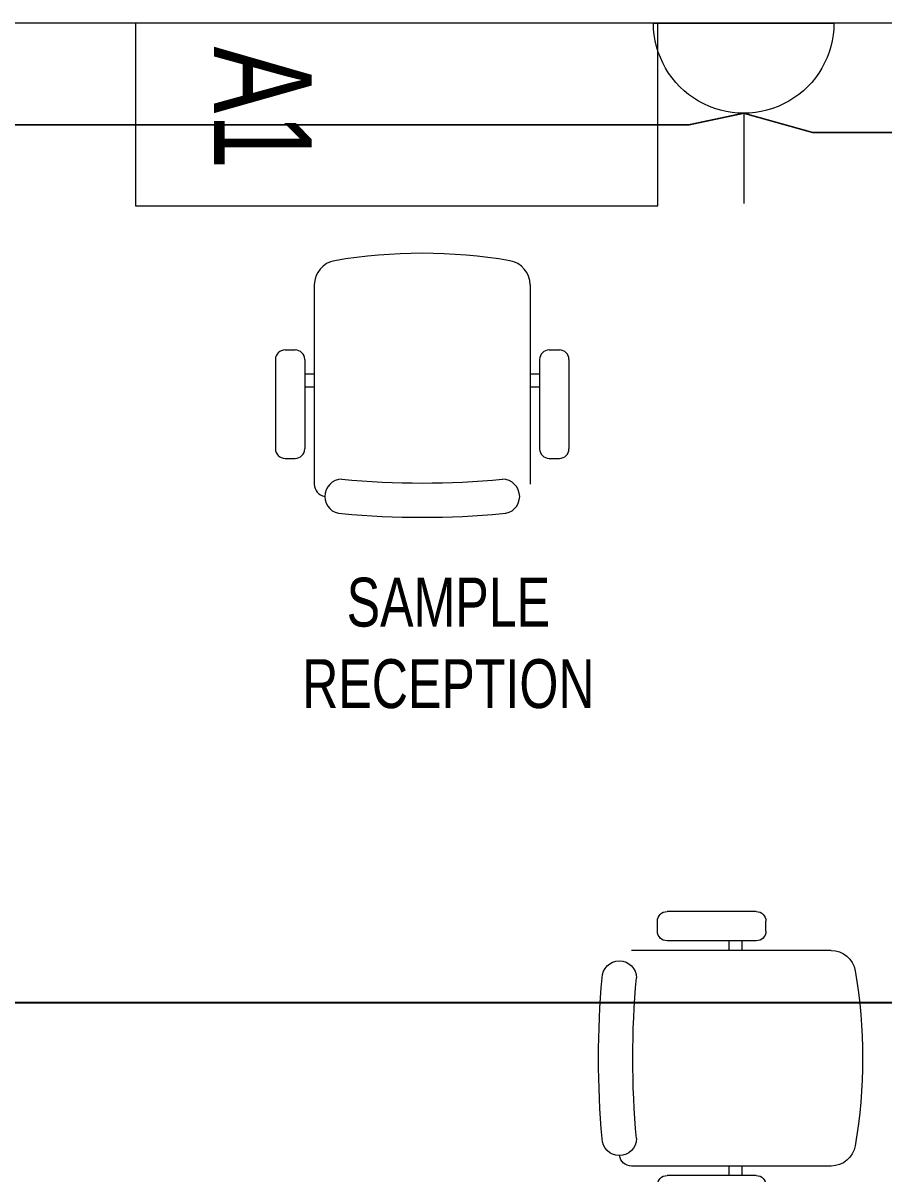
# Model space of a CAD drawing. Header units: metres. Extents: x 75097 to 220762, y -1557923 to -1361206.
# Drawn here: x 203580 to 205341, y -1462786 to -1460433 of the extents above; entities that cross this region are included whole.
import ezdxf

# ---------------------------------------------------------------- set-up
doc = ezdxf.new("R2010")
doc.units = ezdxf.units.M
doc.layers.get('0').update_dxf_attribs({"lineweight": 0})
for name, color, linetype, lineweight in [('A-100 - Copy$0$72_EGR_BASE_TEXT', 8, 'Continuous', 0), ('A-100 - Copy$0$Medical Equipment and Furniture', 8, 'Continuous', 0), ('A-100 - Copy$0$NEW', 8, 'Continuous', 5), ('A-100 - Copy$0$Walls', 8, 'Continuous', 0)]:
    doc.layers.add(name, color=color, linetype=linetype, lineweight=lineweight)
doc.layers.add('A-100 - Copy$0$axes', color=8, linetype='Continuous')
doc.layers.add('E-POWR', color=7, linetype='Continuous', lineweight=9, true_color=0x4e7e3e)
doc.styles.add('A-100 - Copy$0$X3G_ENTITY_2587EA', font='swisscl.ttf', dxfattribs={"height": 200})

# ---------------------------------------------------------------- blocks, each defined once
blk = doc.blocks.new('*X81')
for p, q in [((5, 3), (5, 3)), ((5, 3), (5, 3)), ((5, 3), (5, 3)), ((5, 3), (5, 3)), ((5, 3), (5, 3)), ((5, 3), (5, 3)), ((5, 3), (5, 3)), ((5, 3), (5, 3)), ((5, 3), (5, 3)), ((5, 3), (5, 3)), ((5, 3), (5, 3)), ((5, 3), (5, 3)), ((5, 3), (5, 3)), ((5, 3), (5, 3)), ((5, 3), (5, 3)), ((5, 3), (5, 3)), ((5, 3), (5, 3)), ((5, 3), (5, 3)), ((5, 3), (5, 3)), ((5, 3), (5, 3)), ((5, 3), (5, 3)), ((5, 3), (5, 3)), ((5, 3), (5, 3)), ((5, 3), (5, 3)), ((5, 3), (5, 3)), ((5, 3), (5, 3)), ((5, 3), (5, 3)), ((5, 3), (5, 3)), ((5, 3), (5, 3)), ((5, 3), (5, 3)), ((5, 3), (5, 3)), ((5, 3), (5, 3)), ((5, 3), (5, 3)), ((5, 3), (5, 3)), ((5, 3), (5, 3)), ((5, 3), (5, 3)), ((5, 3), (5, 3)), ((5, 3), (5, 3)), ((5, 3), (5, 3)), ((5, 3), (5, 3)), ((5, 3), (5, 3)), ((5, 3), (5, 3)), ((5, 3), (5, 3)), ((5, 3), (5, 3)), ((5, 3), (5, 3)), ((5, 3), (5, 3)), ((5, 3), (5, 3)), ((5, 3), (5, 3)), ((5, 3), (5, 3)), ((5, 3), (5, 3)), ((5, 3), (5, 3)), ((5, 3), (5, 3)), ((5, 3), (5, 3)), ((5, 3), (5, 3)), ((5, 3), (5, 3)), ((5, 3), (5, 3)), ((5, 3), (5, 3)), ((5, 3), (5, 3)), ((5, 3), (5, 3)), ((5, 3), (5, 3)), ((5, 3), (5, 3)), ((5, 3), (5, 3)), ((5, 3), (5, 3)), ((5, 3), (5, 3)), ((5, 3), (5, 3)), ((5, 3), (5, 3)), ((6, 3), (5, 3)), ((5, 3), (5, 3)), ((6, 3), (5, 3)), ((5, 3), (5, 3)), ((6, 3), (5, 3)), ((5, 3), (5, 3)), ((6, 3), (5, 3)), ((5, 3), (5, 3)), ((5, 3), (5, 3)), ((5, 3), (5, 3)), ((5, 3), (5, 3)), ((5, 3), (5, 3)), ((5, 3), (5, 3)), ((5, 3), (5, 3)), ((5, 3), (5, 3)), ((5, 3), (5, 3)), ((5, 3), (5, 3)), ((5, 3), (5, 3)), ((5, 3), (5, 3)), ((5, 3), (5, 3)), ((5, 3), (5, 3)), ((5, 3), (5, 3)), ((5, 3), (5, 3)), ((5, 3), (5, 3)), ((5, 3), (5, 3)), ((5, 3), (5, 3)), ((5, 3), (5, 3)), ((5, 3), (5, 3)), ((5, 3), (5, 3)), ((5, 3), (5, 3)), ((6, 3), (6, 3)), ((6, 3), (6, 3)), ((6, 3), (6, 3)), ((6, 3), (6, 3)), ((6, 3), (6, 3)), ((6, 3), (6, 3)), ((6, 3), (6, 3)), ((6, 3), (6, 3)), ((6, 3), (6, 3)), ((6, 3), (6, 3)), ((6, 3), (6, 3)), ((6, 3), (6, 3)), ((6, 3), (6, 3)), ((6, 3), (6, 3)), ((6, 3), (6, 3)), ((6, 3), (6, 3)), ((6, 3), (6, 3)), ((6, 3), (6, 3)), ((6, 3), (6, 3)), ((6, 3), (6, 3)), ((6, 3), (6, 3)), ((6, 3), (6, 3)), ((6, 3), (6, 3)), ((6, 3), (6, 3)), ((6, 3), (6, 3)), ((6, 3), (6, 3)), ((6, 3), (6, 3)), ((6, 3), (6, 3)), ((6, 3), (6, 3)), ((6, 3), (6, 3)), ((6, 3), (6, 3)), ((6, 3), (6, 3)), ((6, 3), (6, 3)), ((6, 3), (6, 3)), ((6, 3), (6, 3)), ((6, 3), (6, 3)), ((6, 3), (6, 3)), ((6, 3), (6, 3)), ((6, 3), (6, 3)), ((6, 3), (6, 3)), ((6, 3), (6, 3)), ((6, 3), (6, 3)), ((6, 3), (6, 3)), ((6, 3), (6, 3)), ((6, 3), (6, 3)), ((6, 3), (6, 3)), ((6, 3), (6, 3)), ((6, 3), (6, 3)), ((6, 3), (6, 3)), ((6, 3), (6, 3)), ((6, 3), (6, 3)), ((6, 3), (6, 3)), ((6, 3), (6, 3)), ((6, 3), (6, 3)), ((6, 3), (6, 3)), ((6, 3), (6, 3)), ((6, 3), (6, 3)), ((6, 3), (6, 3)), ((6, 3), (6, 3)), ((6, 3), (6, 3)), ((6, 3), (6, 3)), ((6, 3), (6, 3)), ((6, 3), (6, 3)), ((6, 3), (6, 3)), ((6, 3), (6, 3)), ((6, 3), (6, 3)), ((6, 3), (6, 3)), ((6, 3), (6, 3)), ((6, 3), (6, 3)), ((6, 3), (6, 3)), ((6, 3), (6, 3)), ((6, 3), (6, 3)), ((6, 3), (6, 3)), ((6, 3), (6, 3)), ((6, 3), (6, 3)), ((6, 3), (6, 3)), ((6, 3), (6, 3)), ((6, 3), (6, 3)), ((6, 3), (6, 3)), ((6, 3), (6, 3)), ((6, 3), (6, 3)), ((6, 3), (6, 3)), ((6, 3), (6, 3)), ((6, 3), (6, 3)), ((6, 3), (6, 3)), ((6, 3), (6, 3)), ((6, 3), (6, 3)), ((6, 3), (6, 3)), ((6, 3), (6, 3)), ((6, 3), (6, 3)), ((6, 3), (6, 3)), ((6, 3), (6, 3)), ((6, 3), (6, 3)), ((6, 3), (6, 3)), ((6, 3), (6, 3)), ((6, 3), (6, 3)), ((6, 3), (6, 3)), ((6, 3), (6, 3)), ((6, 3), (6, 3)), ((6, 3), (6, 3)), ((6, 3), (6, 3)), ((6, 3), (6, 3)), ((6, 3), (6, 3)), ((6, 3), (6, 3)), ((6, 3), (6, 3)), ((6, 3), (6, 3)), ((6, 3), (6, 3)), ((6, 3), (6, 3)), ((6, 3), (6, 3)), ((6, 3), (6, 3)), ((6, 3), (6, 3)), ((6, 3), (6, 3)), ((6, 3), (6, 3)), ((6, 3), (6, 3)), ((6, 3), (6, 3)), ((6, 3), (6, 3)), ((6, 3), (6, 3)), ((6, 3), (6, 3)), ((6, 3), (6, 3)), ((6, 3), (6, 3)), ((6, 3), (6, 3)), ((6, 3), (6, 3)), ((6, 3), (6, 3)), ((6, 3), (6, 3)), ((6, 3), (6, 3)), ((6, 3), (6, 3)), ((6, 3), (6, 3)), ((6, 3), (6, 3)), ((6, 3), (6, 3)), ((6, 3), (6, 3)), ((6, 3), (6, 3)), ((6, 3), (6, 3)), ((6, 3), (6, 3)), ((6, 3), (6, 3)), ((6, 3), (6, 3)), ((6, 3), (6, 3)), ((6, 3), (6, 3)), ((6, 3), (6, 3)), ((6, 3), (6, 3)), ((6, 3), (6, 3)), ((6, 3), (6, 3)), ((6, 3), (6, 3)), ((6, 3), (6, 3)), ((6, 3), (6, 3)), ((6, 3), (6, 3)), ((6, 3), (6, 3)), ((6, 3), (6, 3)), ((6, 3), (6, 3)), ((6, 3), (6, 3)), ((6, 3), (6, 3)), ((6, 3), (6, 3)), ((6, 3), (6, 3)), ((6, 3), (6, 3)), ((6, 3), (6, 3)), ((6, 3), (6, 3)), ((6, 3), (6, 3)), ((6, 3), (6, 3)), ((6, 3), (6, 3)), ((6, 3), (6, 3)), ((6, 3), (6, 3)), ((6, 3), (6, 3)), ((6, 3), (6, 3)), ((6, 3), (6, 3)), ((6, 3), (6, 3)), ((6, 3), (6, 3)), ((6, 3), (6, 3)), ((6, 3), (6, 3)), ((6, 3), (6, 3)), ((6, 3), (6, 3)), ((6, 3), (6, 3)), ((6, 3), (6, 3)), ((6, 3), (6, 3)), ((6, 3), (6, 3)), ((6, 3), (6, 3)), ((6, 3), (6, 3)), ((6, 3), (6, 3)), ((6, 3), (6, 3)), ((6, 3), (6, 3)), ((6, 3), (6, 3)), ((6, 3), (6, 3)), ((6, 3), (6, 3)), ((6, 3), (6, 3)), ((6, 3), (6, 3)), ((6, 3), (6, 3)), ((6, 3), (6, 3)), ((6, 3), (6, 3)), ((6, 3), (6, 3)), ((6, 3), (6, 3)), ((6, 3), (6, 3)), ((6, 3), (6, 3)), ((6, 3), (6, 3)), ((6, 3), (6, 3)), ((6, 3), (6, 3)), ((6, 3), (6, 3)), ((6, 3), (6, 3)), ((6, 3), (6, 3)), ((6, 3), (6, 3)), ((6, 3), (6, 3)), ((6, 3), (6, 3)), ((6, 3), (6, 3)), ((6, 3), (6, 3)), ((6, 3), (6, 3)), ((6, 3), (6, 3)), ((6, 3), (6, 3)), ((6, 3), (5, 3)), ((6, 3), (5, 3)), ((6, 3), (5, 3)), ((6, 3), (5, 3)), ((6, 3), (5, 3)), ((6, 3), (6, 3)), ((6, 3), (6, 3)), ((6, 3), (6, 3)), ((6, 3), (6, 3)), ((6, 3), (6, 3)), ((6, 3), (6, 3)), ((6, 3), (6, 3)), ((6, 3), (6, 3)), ((6, 3), (6, 3)), ((6, 3), (6, 3)), ((6, 3), (6, 3)), ((6, 3), (6, 3)), ((6, 3), (6, 3)), ((6, 3), (6, 3)), ((6, 3), (6, 3)), ((6, 3), (6, 3)), ((6, 3), (6, 3)), ((6, 3), (6, 3)), ((6, 3), (6, 3)), ((6, 3), (6, 3)), ((6, 3), (6, 3)), ((6, 3), (6, 3)), ((6, 3), (6, 3)), ((6, 3), (6, 3)), ((6, 3), (6, 3)), ((6, 3), (6, 3)), ((6, 3), (6, 3)), ((6, 3), (6, 3)), ((6, 3), (6, 3)), ((6, 3), (6, 3)), ((6, 3), (6, 3)), ((6, 3), (6, 3)), ((6, 3), (6, 3)), ((6, 3), (6, 3)), ((6, 3), (6, 3)), ((6, 3), (6, 3)), ((6, 3), (6, 3)), ((6, 3), (6, 3)), ((6, 3), (6, 3)), ((6, 3), (6, 3)), ((6, 3), (6, 3)), ((6, 3), (6, 3)), ((6, 3), (6, 3)), ((6, 3), (6, 3)), ((6, 3), (6, 3)), ((6, 3), (6, 3)), ((6, 3), (6, 3)), ((6, 3), (6, 3)), ((6, 3), (6, 3)), ((6, 3), (6, 3)), ((6, 3), (6, 3)), ((6, 3), (6, 3)), ((6, 3), (6, 3)), ((6, 3), (6, 3)), ((6, 3), (6, 3)), ((6, 3), (6, 3)), ((6, 3), (6, 3)), ((6, 3), (6, 3)), ((6, 3), (6, 3)), ((6, 3), (6, 3)), ((6, 3), (6, 3)), ((6, 3), (6, 3)), ((6, 3), (6, 3)), ((6, 3), (6, 3)), ((6, 3), (6, 3)), ((6, 3), (6, 3)), ((6, 3), (6, 3)), ((6, 3), (6, 3)), ((6, 3), (6, 3)), ((6, 3), (6, 3)), ((6, 3), (6, 3)), ((6, 3), (6, 3)), ((6, 3), (6, 3)), ((6, 3), (6, 3)), ((6, 3), (6, 3)), ((6, 3), (6, 3)), ((6, 3), (6, 3)), ((6, 3), (6, 3)), ((6, 3), (6, 3)), ((6, 3), (6, 3)), ((6, 3), (6, 3)), ((6, 3), (6, 3)), ((6, 3), (6, 3)), ((6, 3), (6, 3)), ((6, 3), (6, 3)), ((6, 3), (6, 3)), ((6, 3), (6, 3)), ((6, 3), (6, 3)), ((6, 3), (6, 3)), ((6, 3), (6, 3)), ((6, 3), (6, 3)), ((6, 3), (6, 3)), ((6, 3), (6, 3)), ((6, 3), (6, 3)), ((6, 3), (6, 3)), ((6, 3), (6, 3)), ((6, 3), (6, 3)), ((6, 3), (6, 3)), ((6, 3), (6, 3)), ((6, 3), (6, 3)), ((6, 3), (6, 3)), ((6, 3), (6, 3)), ((6, 3), (6, 3)), ((6, 3), (6, 3)), ((6, 3), (6, 3)), ((6, 3), (6, 3)), ((6, 3), (6, 3)), ((6, 3), (6, 3)), ((6, 3), (6, 3)), ((6, 3), (6, 3)), ((6, 3), (6, 3)), ((6, 3), (6, 3)), ((6, 3), (6, 3)), ((6, 3), (6, 3)), ((6, 3), (6, 3)), ((6, 3), (6, 3)), ((6, 3), (6, 3)), ((6, 3), (6, 3)), ((6, 3), (6, 3)), ((6, 3), (6, 3)), ((6, 3), (6, 3)), ((6, 3), (6, 3)), ((6, 3), (6, 3)), ((6, 3), (6, 3)), ((6, 3), (6, 3)), ((6, 3), (6, 3)), ((6, 3), (6, 3)), ((6, 3), (6, 3)), ((6, 3), (6, 3)), ((6, 3), (6, 3)), ((6, 3), (6, 3)), ((6, 3), (6, 3)), ((6, 3), (6, 3)), ((6, 3), (6, 3)), ((6, 3), (6, 3)), ((6, 3), (6, 3)), ((6, 3), (6, 3)), ((6, 3), (6, 3)), ((6, 3), (6, 3)), ((6, 3), (6, 3)), ((6, 3), (6, 3)), ((6, 3), (6, 3)), ((6, 3), (6, 3)), ((6, 3), (6, 3)), ((6, 3), (6, 3)), ((6, 3), (6, 3)), ((6, 3), (6, 3)), ((6, 3), (6, 3)), ((6, 3), (6, 3)), ((6, 3), (6, 3)), ((6, 3), (6, 3)), ((6, 3), (6, 3)), ((6, 3), (6, 3)), ((6, 3), (6, 3)), ((6, 3), (6, 3)), ((6, 3), (6, 3)), ((6, 3), (6, 3)), ((6, 3), (6, 3)), ((6, 3), (6, 3)), ((6, 3), (6, 3)), ((6, 3), (6, 3)), ((6, 3), (6, 3)), ((6, 3), (6, 3)), ((6, 3), (6, 3)), ((6, 3), (6, 3)), ((6, 3), (6, 3)), ((6, 3), (6, 3)), ((6, 3), (6, 3)), ((6, 3), (6, 3)), ((6, 3), (6, 3)), ((6, 3), (6, 3)), ((6, 3), (6, 3)), ((6, 3), (6, 3)), ((6, 3), (6, 3)), ((6, 3), (6, 3)), ((6, 3), (6, 3)), ((6, 3), (6, 3)), ((6, 3), (6, 3)), ((6, 3), (6, 3)), ((6, 3), (6, 3)), ((6, 3), (6, 3)), ((6, 3), (6, 3)), ((6, 3), (6, 3)), ((6, 3), (6, 3)), ((6, 3), (6, 3)), ((6, 3), (6, 3)), ((6, 3), (6, 3)), ((6, 3), (6, 3)), ((6, 3), (6, 3)), ((6, 3), (6, 3)), ((6, 3), (6, 3)), ((6, 3), (6, 3)), ((6, 3), (6, 3)), ((6, 3), (6, 3)), ((6, 3), (6, 3)), ((6, 3), (6, 3)), ((6, 3), (6, 3)), ((6, 3), (6, 3)), ((6, 3), (6, 3)), ((6, 3), (6, 3)), ((6, 3), (6, 3)), ((6, 3), (6, 3)), ((6, 3), (6, 3)), ((6, 3), (6, 3)), ((6, 3), (6, 3)), ((6, 3), (6, 3)), ((6, 3), (6, 3)), ((6, 3), (6, 3)), ((6, 3), (6, 3)), ((6, 3), (6, 3)), ((6, 3), (6, 3)), ((6, 3), (6, 3)), ((6, 3), (6, 3)), ((6, 3), (6, 3)), ((6, 3), (6, 3)), ((6, 3), (6, 3)), ((6, 3), (6, 3)), ((6, 3), (6, 3)), ((6, 3), (6, 3)), ((6, 3), (6, 3)), ((6, 3), (6, 3)), ((6, 3), (6, 3)), ((6, 3), (6, 3)), ((6, 3), (6, 3)), ((6, 3), (6, 3)), ((6, 3), (6, 3)), ((6, 3), (6, 3)), ((6, 3), (6, 3)), ((6, 3), (6, 3)), ((6, 3), (6, 3)), ((6, 3), (6, 3)), ((6, 3), (6, 3)), ((6, 3), (6, 3)), ((6, 3), (6, 3)), ((6, 3), (6, 3)), ((6, 3), (6, 3)), ((6, 3), (6, 3)), ((6, 3), (6, 3)), ((6, 3), (6, 3)), ((6, 3), (6, 3)), ((6, 3), (6, 3)), ((6, 3), (6, 3)), ((6, 3), (6, 3)), ((6, 3), (6, 3)), ((6, 3), (6, 3)), ((6, 3), (6, 3)), ((6, 3), (6, 3)), ((6, 3), (6, 3)), ((6, 3), (6, 3)), ((6, 3), (6, 3)), ((6, 3), (6, 3)), ((6, 3), (6, 3)), ((6, 3), (6, 3)), ((6, 3), (6, 3)), ((6, 3), (6, 3)), ((6, 3), (6, 3)), ((6, 3), (6, 3)), ((6, 3), (6, 3)), ((6, 3), (6, 3)), ((6, 3), (6, 3)), ((6, 3), (6, 3)), ((6, 3), (6, 3)), ((6, 3), (6, 3)), ((6, 3), (6, 3)), ((6, 3), (6, 3)), ((6, 3), (6, 3)), ((6, 3), (6, 3)), ((6, 3), (6, 3)), ((6, 3), (6, 3)), ((6, 3), (6, 3)), ((6, 3), (6, 3)), ((6, 3), (6, 3)), ((6, 3), (6, 3)), ((6, 3), (6, 3)), ((6, 3), (6, 3)), ((6, 3), (6, 3)), ((6, 3), (6, 3)), ((6, 3), (6, 3)), ((6, 3), (6, 3)), ((6, 3), (6, 3)), ((6, 3), (6, 3)), ((6, 3), (6, 3)), ((6, 3), (6, 3)), ((6, 3), (6, 3)), ((6, 3), (6, 3)), ((6, 3), (6, 3)), ((6, 3), (6, 3)), ((6, 3), (6, 3)), ((6, 3), (6, 3)), ((6, 3), (6, 3)), ((6, 3), (6, 3)), ((6, 3), (6, 3)), ((6, 3), (6, 3)), ((6, 3), (6, 3)), ((6, 3), (6, 3)), ((6, 3), (6, 3)), ((6, 3), (6, 3)), ((6, 3), (6, 3)), ((6, 3), (6, 3)), ((6, 3), (6, 3)), ((6, 3), (6, 3)), ((6, 3), (6, 3)), ((6, 3), (6, 3)), ((6, 3), (6, 3)), ((6, 3), (6, 3)), ((6, 3), (6, 3)), ((6, 3), (6, 3)), ((6, 3), (6, 3)), ((6, 3), (6, 3)), ((6, 3), (6, 3)), ((6, 3), (6, 3)), ((6, 3), (6, 3)), ((6, 3), (6, 3)), ((6, 3), (6, 3)), ((6, 3), (6, 3)), ((6, 3), (6, 3)), ((6, 3), (6, 3))]:
    blk.add_line(p, q)
blk = doc.blocks.new('*X82')
for p, q in [((13, 1), (13, 1)), ((13, 1), (13, 1)), ((13, 1), (13, 1)), ((13, 1), (13, 1)), ((13, 1), (13, 1)), ((13, 1), (13, 1)), ((13, 1), (13, 1)), ((13, 1), (13, 1)), ((13, 1), (13, 1)), ((13, 1), (13, 1)), ((13, 1), (13, 1)), ((13, 1), (13, 1)), ((13, 1), (13, 1)), ((13, 1), (13, 1)), ((13, 1), (13, 1)), ((13, 1), (14, 1)), ((13, 1), (14, 1)), ((13, 1), (14, 1)), ((13, 1), (13, 1)), ((13, 1), (13, 1)), ((13, 1), (13, 1)), ((13, 1), (13, 1)), ((13, 1), (13, 1)), ((13, 1), (13, 1)), ((13, 1), (13, 1)), ((13, 1), (13, 1)), ((13, 1), (13, 1)), ((13, 1), (13, 1)), ((13, 1), (13, 1)), ((13, 1), (13, 1)), ((13, 1), (13, 1)), ((13, 1), (13, 1)), ((13, 1), (13, 1)), ((13, 1), (13, 1)), ((13, 1), (13, 1)), ((13, 1), (13, 1)), ((13, 1), (13, 1)), ((13, 1), (13, 1)), ((13, 1), (13, 1)), ((13, 1), (13, 1)), ((13, 1), (13, 1)), ((13, 1), (13, 1)), ((13, 1), (13, 1)), ((13, 1), (13, 1)), ((13, 1), (13, 1)), ((13, 1), (13, 1)), ((13, 1), (13, 1)), ((13, 1), (13, 1)), ((13, 1), (13, 1)), ((13, 1), (13, 1)), ((13, 1), (13, 1)), ((13, 1), (13, 1)), ((13, 1), (13, 1)), ((13, 1), (13, 1)), ((13, 1), (13, 1)), ((13, 1), (13, 1)), ((13, 1), (13, 1)), ((13, 1), (13, 1)), ((13, 1), (13, 1)), ((13, 1), (13, 1)), ((13, 1), (13, 1)), ((13, 1), (13, 1)), ((13, 1), (13, 1)), ((13, 1), (13, 1)), ((13, 1), (13, 1)), ((13, 1), (13, 1)), ((13, 1), (13, 1)), ((13, 1), (13, 1)), ((13, 1), (13, 1)), ((13, 1), (13, 1)), ((13, 1), (13, 1)), ((13, 1), (13, 1)), ((13, 1), (13, 1)), ((13, 1), (13, 1)), ((13, 1), (13, 1)), ((13, 1), (13, 1)), ((13, 1), (13, 1)), ((13, 1), (13, 1)), ((13, 1), (13, 1)), ((13, 1), (13, 1)), ((13, 1), (13, 1)), ((13, 1), (13, 1)), ((13, 1), (13, 1)), ((13, 1), (13, 1)), ((13, 1), (13, 1)), ((13, 1), (13, 1)), ((13, 1), (13, 1)), ((13, 1), (13, 1)), ((13, 1), (13, 1)), ((13, 1), (13, 1)), ((13, 1), (13, 1)), ((13, 1), (13, 1)), ((13, 1), (13, 1)), ((13, 1), (13, 1)), ((13, 1), (13, 1)), ((13, 1), (13, 1)), ((13, 1), (13, 1)), ((13, 1), (13, 1)), ((13, 1), (13, 1)), ((13, 1), (13, 1)), ((13, 1), (13, 1)), ((13, 1), (13, 1)), ((13, 1), (13, 1)), ((13, 1), (13, 1)), ((13, 1), (13, 1)), ((13, 1), (13, 1)), ((13, 1), (13, 1)), ((13, 1), (13, 1)), ((13, 1), (13, 1)), ((13, 1), (13, 1)), ((13, 1), (13, 1)), ((13, 1), (13, 1)), ((13, 1), (13, 1)), ((13, 1), (13, 1)), ((13, 1), (13, 1)), ((13, 1), (13, 1)), ((13, 1), (13, 1)), ((13, 1), (13, 1)), ((13, 1), (13, 1)), ((13, 1), (13, 1)), ((13, 1), (13, 1)), ((13, 1), (13, 1)), ((13, 1), (13, 1)), ((13, 1), (14, 1)), ((13, 0), (13, 0)), ((13, 0), (13, 0)), ((13, 0), (13, 0)), ((13, 0), (13, 0)), ((13, 0), (13, 0)), ((13, 0), (13, 0)), ((13, 0), (13, 0)), ((13, 0), (13, 0)), ((13, 0), (13, 0)), ((13, 0), (13, 0)), ((13, 0), (13, 0)), ((13, 0), (13, 0)), ((13, 0), (13, 0)), ((13, 0), (13, 0)), ((13, 0), (13, 0)), ((13, 0), (13, 0)), ((13, 0), (13, 0)), ((13, 0), (13, 0)), ((13, 0), (13, 0)), ((13, 0), (13, 0)), ((13, 0), (13, 0)), ((13, 0), (13, 0)), ((13, 0), (13, 0)), ((13, 0), (13, 0)), ((13, 0), (13, 0)), ((13, 0), (13, 0)), ((13, 0), (13, 0)), ((13, 0), (13, 0)), ((13, 0), (13, 0)), ((13, 0), (13, 0)), ((13, 0), (13, 0)), ((13, 0), (13, 0)), ((13, 0), (13, 0)), ((13, 0), (13, 0)), ((13, 0), (13, 0)), ((13, 0), (13, 0)), ((13, 0), (13, 0)), ((13, 0), (13, 0)), ((13, 0), (13, 0)), ((13, 0), (13, 0)), ((13, 0), (13, 0)), ((13, 0), (13, 0)), ((13, 0), (13, 0)), ((13, 0), (13, 0)), ((13, 0), (13, 0)), ((13, 0), (13, 0)), ((13, 0), (13, 0)), ((13, 0), (13, 0)), ((13, 0), (14, 0)), ((13, 0), (14, 0)), ((13, 0), (13, 0)), ((13, 0), (14, 0)), ((14, 1), (14, 1)), ((14, 1), (14, 1)), ((14, 1), (14, 1)), ((14, 1), (14, 1)), ((14, 1), (14, 1)), ((14, 1), (14, 1)), ((14, 1), (14, 1)), ((14, 1), (14, 1)), ((14, 1), (14, 1)), ((14, 1), (14, 1)), ((14, 1), (14, 1)), ((14, 1), (14, 1)), ((14, 1), (14, 1)), ((14, 1), (14, 1)), ((14, 1), (14, 1)), ((14, 1), (14, 1)), ((14, 1), (14, 1)), ((14, 1), (14, 1)), ((14, 1), (14, 1)), ((14, 1), (14, 1)), ((14, 1), (14, 1)), ((14, 1), (14, 1)), ((14, 1), (14, 1)), ((14, 1), (14, 1)), ((14, 1), (14, 1)), ((14, 1), (14, 1)), ((14, 1), (14, 1)), ((14, 1), (14, 1)), ((14, 1), (14, 1)), ((14, 1), (14, 1)), ((14, 1), (14, 1)), ((14, 1), (14, 1)), ((14, 1), (14, 1)), ((14, 1), (14, 1)), ((14, 1), (14, 1)), ((14, 1), (14, 1)), ((14, 1), (14, 1)), ((14, 1), (14, 1)), ((14, 1), (14, 1)), ((14, 1), (14, 1)), ((14, 1), (14, 1)), ((14, 1), (14, 1)), ((14, 1), (14, 1)), ((14, 1), (14, 1)), ((14, 1), (14, 1)), ((14, 1), (14, 1)), ((14, 1), (14, 1)), ((14, 1), (14, 1)), ((14, 1), (14, 1)), ((14, 1), (14, 1)), ((14, 1), (14, 1)), ((14, 1), (14, 1)), ((14, 1), (14, 1)), ((14, 1), (14, 1)), ((14, 1), (14, 1)), ((14, 1), (14, 1)), ((14, 1), (14, 1)), ((14, 1), (14, 1)), ((14, 1), (14, 1)), ((14, 1), (14, 1)), ((14, 1), (14, 1)), ((14, 1), (14, 1)), ((14, 1), (14, 1)), ((14, 1), (14, 1)), ((14, 1), (14, 1)), ((14, 1), (14, 1)), ((14, 1), (14, 1)), ((14, 1), (14, 1)), ((14, 1), (14, 1)), ((14, 1), (14, 1)), ((14, 1), (14, 1)), ((14, 1), (14, 1)), ((14, 1), (14, 1)), ((14, 1), (14, 1)), ((14, 1), (14, 1)), ((14, 1), (14, 1)), ((14, 1), (14, 1)), ((14, 1), (14, 1)), ((14, 1), (14, 1)), ((14, 1), (14, 1)), ((14, 1), (14, 1)), ((14, 1), (14, 1)), ((14, 1), (14, 1)), ((14, 1), (14, 1)), ((14, 1), (14, 1)), ((14, 1), (14, 1)), ((14, 1), (14, 1)), ((14, 1), (14, 1)), ((14, 1), (14, 1)), ((14, 1), (14, 1)), ((14, 1), (14, 1)), ((14, 1), (14, 1)), ((14, 1), (14, 1)), ((14, 1), (14, 1)), ((14, 0), (14, 0)), ((14, 0), (14, 0)), ((14, 0), (14, 0)), ((14, 0), (14, 0)), ((14, 0), (14, 0)), ((14, 0), (14, 0)), ((14, 0), (14, 0)), ((14, 0), (14, 0)), ((14, 0), (14, 0)), ((14, 0), (14, 0)), ((14, 0), (14, 0)), ((14, 0), (14, 0)), ((14, 0), (14, 0)), ((14, 0), (14, 0)), ((14, 0), (14, 0)), ((14, 0), (14, 0)), ((14, 0), (14, 0)), ((14, 0), (14, 0)), ((14, 0), (14, 0)), ((14, 0), (14, 0)), ((14, 0), (14, 0)), ((14, 0), (14, 0)), ((14, 0), (14, 0)), ((14, 0), (14, 0)), ((14, 0), (14, 0)), ((14, 0), (14, 0)), ((14, 0), (14, 0)), ((14, 0), (14, 0)), ((14, 0), (14, 0)), ((14, 0), (14, 0)), ((14, 0), (14, 0)), ((14, 0), (14, 0)), ((14, 0), (14, 0)), ((14, 0), (14, 0)), ((14, 0), (14, 0)), ((14, 0), (14, 0)), ((14, 0), (14, 0)), ((14, 0), (14, 0)), ((14, 0), (14, 0)), ((14, 0), (14, 0)), ((14, 0), (14, 0)), ((14, 0), (14, 0)), ((14, 0), (14, 0)), ((14, 0), (14, 0)), ((14, 0), (14, 0)), ((14, 0), (14, 0)), ((14, 0), (14, 0)), ((14, 0), (14, 0)), ((13, 0), (13, 0)), ((13, 0), (14, 0)), ((13, 0), (13, 0)), ((13, 0), (14, 0)), ((13, 0), (13, 0)), ((13, 0), (14, 0)), ((13, 0), (13, 0)), ((13, 0), (13, 0)), ((13, 0), (13, 0)), ((13, 0), (13, 0)), ((13, 0), (14, 0)), ((13, 0), (13, 0)), ((13, 0), (14, 0)), ((13, 0), (13, 0)), ((13, 0), (14, 0)), ((13, 0), (13, 0)), ((13, 0), (14, 0)), ((13, 0), (13, 0)), ((13, 0), (14, 0)), ((13, 0), (13, 0)), ((13, 0), (14, 0)), ((13, 0), (13, 0)), ((13, 0), (14, 0)), ((13, 0), (13, 0)), ((13, 0), (13, 0)), ((13, 0), (13, 0)), ((13, 0), (14, 0)), ((13, 0), (13, 0)), ((13, 0), (14, 0)), ((13, 0), (13, 0)), ((13, 0), (14, 0)), ((13, 0), (13, 0)), ((13, 0), (14, 0)), ((13, 0), (13, 0)), ((13, 0), (13, 0)), ((13, 0), (13, 0)), ((13, 0), (13, 0)), ((13, 0), (13, 0)), ((13, 0), (13, 0)), ((13, 0), (13, 0)), ((13, 0), (13, 0)), ((13, 0), (13, 0)), ((13, 0), (13, 0)), ((13, 0), (13, 0)), ((13, 0), (13, 0)), ((13, 0), (13, 0)), ((13, 0), (13, 0)), ((13, 0), (13, 0)), ((13, 0), (13, 0)), ((13, 0), (13, 0)), ((13, 0), (13, 0)), ((13, 0), (13, 0)), ((13, 0), (13, 0)), ((13, 0), (13, 0)), ((13, 0), (13, 0)), ((13, 0), (13, 0)), ((13, 0), (13, 0)), ((13, 0), (13, 0)), ((13, 0), (13, 0)), ((13, 0), (13, 0)), ((13, 0), (13, 0)), ((13, 0), (13, 0)), ((13, 0), (13, 0)), ((13, 0), (13, 0)), ((13, -1), (13, -1)), ((13, -1), (13, -1)), ((13, -1), (13, -1)), ((13, -1), (13, -1)), ((13, -1), (13, -1)), ((13, -1), (14, -1)), ((13, -1), (13, -1)), ((14, 0), (14, 0)), ((14, 0), (14, 0)), ((14, 0), (14, 0)), ((14, 0), (14, 0)), ((14, 0), (14, 0)), ((14, 0), (14, 0)), ((14, 0), (14, 0)), ((14, 0), (14, 0)), ((14, 0), (14, 0)), ((14, 0), (14, 0)), ((14, 0), (14, 0)), ((14, 0), (14, 0)), ((14, 0), (14, 0)), ((14, 0), (14, 0)), ((14, 0), (14, 0)), ((13, 0), (14, 0)), ((14, 0), (14, 0)), ((14, 0), (14, 0)), ((14, 0), (14, 0)), ((14, 0), (14, 0)), ((14, 0), (14, 0)), ((14, 0), (14, 0)), ((14, 0), (14, 0)), ((14, 0), (14, 0)), ((14, 0), (14, 0)), ((14, 0), (14, 0)), ((14, 0), (14, 0)), ((14, 0), (14, 0)), ((14, 0), (14, 0)), ((14, 0), (14, 0)), ((14, 0), (14, 0)), ((14, 0), (14, 0)), ((14, 0), (14, 0)), ((14, 0), (14, 0)), ((14, 0), (14, 0)), ((14, 0), (14, 0)), ((14, 0), (14, 0)), ((14, 0), (14, 0)), ((14, 0), (14, 0)), ((14, 0), (14, 0)), ((14, 0), (14, 0)), ((14, 0), (14, 0)), ((14, 0), (14, 0)), ((14, 0), (14, 0)), ((14, 0), (14, 0)), ((14, 0), (14, 0)), ((14, 0), (14, 0)), ((14, 0), (14, 0)), ((14, 0), (14, 0)), ((14, 0), (14, 0)), ((14, -1), (14, -1)), ((14, -1), (14, -1)), ((14, -1), (14, -1)), ((14, -1), (14, -1)), ((14, -1), (14, -1))]:
    blk.add_line(p, q)
blk = doc.blocks.new('A-100 - Copy$0$GF21018-P')
for p, q in [((-0.2207, 0.4756), (-0.2207, 0.0675)), ((0.2205, 0.4756), (0.2205, 0.0675)), ((-0.2806, 0.3422), (-0.2598, 0.3422)), ((0.2596, 0.3422), (0.2804, 0.3422)), ((-0.3002, 0.3226), (-0.3002, 0.14)), ((-0.2402, 0.3226), (-0.2402, 0.14)), ((0.24, 0.3226), (0.24, 0.14)), ((0.3, 0.3226), (0.3, 0.14)), ((-0.2402, 0.2937), (-0.2207, 0.2937)), ((0.2205, 0.2937), (0.24, 0.2937)), ((-0.2402, 0.2671), (-0.2207, 0.2671)), ((0.2205, 0.2671), (0.24, 0.2671)), ((-0.2806, 0.1204), (-0.2598, 0.1204)), ((0.2596, 0.1204), (0.2804, 0.1204))]:
    blk.add_line(p, q)
for points in [[(0.24, 0.2937), (0.24, 0.2937), (0.24, 0.2937), (0.24, 0.2937), (0.24, 0.2937), (0.24, 0.2937), (0.24, 0.2937), (0.24, 0.2937), (0.24, 0.2937), (0.24, 0.2937), (0.24, 0.2937), (0.24, 0.2937), (0.24, 0.2937), (0.24, 0.2937), (0.24, 0.2937), (0.24, 0.2937), (0.24, 0.2937), (0.24, 0.2937), (0.24, 0.2937), (0.24, 0.2937), (0.24, 0.2937), (0.24, 0.2937), (0.24, 0.2937), (0.24, 0.2937), (0.24, 0.2937), (0.24, 0.2937), (0.24, 0.2937), (0.24, 0.2937), (0.24, 0.2937), (0.24, 0.2937), (0.24, 0.2937), (0.24, 0.2937), (0.24, 0.2937), (0.24, 0.2937), (0.24, 0.2937), (0.24, 0.2937), (0.24, 0.2937), (0.24, 0.2937), (0.24, 0.2937), (0.24, 0.2937), (0.24, 0.2937), (0.24, 0.2937), (0.24, 0.2937), (0.24, 0.2937), (0.24, 0.2937), (0.24, 0.2937), (0.24, 0.2937), (0.24, 0.2937), (0.24, 0.2937), (0.24, 0.2937), (0.24, 0.2937), (0.24, 0.2937), (0.24, 0.2937), (0.24, 0.2937), (0.24, 0.2937), (0.24, 0.2937), (0.24, 0.2937), (0.24, 0.2937), (0.24, 0.2937), (0.24, 0.2937), (0.24, 0.2937), (0.24, 0.2937), (0.24, 0.2937), (0.24, 0.2937), (0.24, 0.2937), (0.24, 0.2937), (0.24, 0.2937), (0.24, 0.2937), (0.24, 0.2937), (0.24, 0.2937), (0.24, 0.2937), (0.24, 0.2937), (0.24, 0.2937), (0.24, 0.2937), (0.24, 0.2937), (0.24, 0.2937), (0.24, 0.2937), (0.24, 0.2937), (0.24, 0.2937), (0.24, 0.2937), (0.24, 0.2937), (0.24, 0.2937), (0.24, 0.2937), (0.24, 0.2937), (0.24, 0.2937), (0.24, 0.2937), (0.24, 0.2937), (0.24, 0.2937), (0.24, 0.2937), (0.24, 0.2937), (0.24, 0.2937), (0.24, 0.2937), (0.24, 0.2937), (0.24, 0.2937), (0.24, 0.2937), (0.24, 0.2937), (0.24, 0.2937), (0.24, 0.2937), (0.24, 0.2937), (0.24, 0.2937), (0.24, 0.2937), (0.24, 0.2937), (0.24, 0.2937), (0.24, 0.2937), (0.24, 0.2937), (0.24, 0.2937), (0.24, 0.2937), (0.24, 0.2937), (0.24, 0.2937), (0.24, 0.2937), (0.24, 0.2937), (0.24, 0.2937), (0.24, 0.2937), (0.24, 0.2937), (0.24, 0.2937), (0.24, 0.2937), (0.24, 0.2937), (0.24, 0.2937), (0.24, 0.2937), (0.24, 0.2937), (0.24, 0.2937), (0.24, 0.2937), (0.24, 0.2937), (0.24, 0.2937), (0.24, 0.2937), (0.24, 0.2937), (0.24, 0.2937), (0.24, 0.2937), (0.24, 0.2937), (0.24, 0.2937), (0.24, 0.2937), (0.24, 0.2937), (0.24, 0.2937), (0.24, 0.2937), (0.24, 0.2937), (0.24, 0.2937), (0.24, 0.2937), (0.24, 0.2937), (0.24, 0.2937), (0.24, 0.2937), (0.24, 0.2937), (0.24, 0.2937), (0.24, 0.2937), (0.24, 0.2937), (0.24, 0.2937), (0.24, 0.2937), (0.24, 0.2937), (0.24, 0.2937), (0.24, 0.2937), (0.24, 0.2937), (0.24, 0.2937), (0.24, 0.2937), (0.24, 0.2937), (0.24, 0.2937), (0.24, 0.2937), (0.24, 0.2937), (0.24, 0.2937), (0.24, 0.2937), (0.24, 0.2937), (0.24, 0.2937), (0.24, 0.2937), (0.24, 0.2937), (0.24, 0.2937), (0.24, 0.2937), (0.24, 0.2937), (0.24, 0.2937), (0.24, 0.2937), (0.24, 0.2937), (0.24, 0.2937), (0.24, 0.2937), (0.24, 0.2937), (0.24, 0.2937), (0.24, 0.2937), (0.24, 0.2937), (0.24, 0.2937), (0.24, 0.2937), (0.24, 0.2937), (0.24, 0.2937), (0.24, 0.2937), (0.24, 0.2937), (0.24, 0.2937), (0.24, 0.2937), (0.24, 0.2937), (0.24, 0.2937), (0.24, 0.2937), (0.24, 0.2937), (0.24, 0.2937), (0.24, 0.2937), (0.24, 0.2937), (0.24, 0.2937), (0.24, 0.2937), (0.24, 0.2937), (0.24, 0.2937), (0.24, 0.2937), (0.24, 0.2937), (0.24, 0.2937), (0.24, 0.2937), (0.24, 0.2937), (0.24, 0.2937), (0.24, 0.2937), (0.24, 0.2937), (0.24, 0.2937), (0.24, 0.2937), (0.24, 0.2937), (0.24, 0.2937), (0.24, 0.2937), (0.24, 0.2937), (0.24, 0.2937), (0.24, 0.2937), (0.24, 0.2937), (0.24, 0.2937), (0.24, 0.2937), (0.24, 0.2937), (0.24, 0.2937), (0.24, 0.2937), (0.24, 0.2937), (0.24, 0.2937), (0.24, 0.2937), (0.24, 0.2937), (0.24, 0.2937), (0.24, 0.2937), (0.24, 0.2937), (0.24, 0.2937), (0.24, 0.2937), (0.24, 0.2937), (0.24, 0.2937), (0.24, 0.2937), (0.24, 0.2937), (0.24, 0.2937), (0.24, 0.2937), (0.24, 0.2937), (0.24, 0.2937), (0.24, 0.2937), (0.24, 0.2937), (0.24, 0.2937), (0.24, 0.2937), (0.24, 0.2937), (0.24, 0.2937), (0.24, 0.2937), (0.24, 0.2937), (0.24, 0.2937), (0.24, 0.2937), (0.24, 0.2937), (0.24, 0.2937), (0.24, 0.2937), (0.24, 0.2937), (0.24, 0.2937), (0.24, 0.2937), (0.24, 0.2937), (0.24, 0.2937), (0.24, 0.2937), (0.24, 0.2937), (0.24, 0.2937), (0.24, 0.2937), (0.24, 0.2937), (0.24, 0.2937), (0.24, 0.2937), (0.24, 0.2937), (0.24, 0.2937), (0.24, 0.2937), (0.24, 0.2937), (0.24, 0.2937), (0.24, 0.2937), (0.24, 0.2937), (0.24, 0.2937), (0.24, 0.2937), (0.24, 0.2937), (0.24, 0.2937), (0.24, 0.2937), (0.24, 0.2937), (0.24, 0.2937), (0.24, 0.2937), (0.24, 0.2937), (0.24, 0.2937), (0.24, 0.2937), (0.24, 0.2937), (0.24, 0.2937)], [(0.24, 0.2937), (0.24, 0.2937), (0.24, 0.2937), (0.24, 0.2937), (0.24, 0.2937), (0.24, 0.2937), (0.24, 0.2937), (0.24, 0.2937), (0.24, 0.2937), (0.24, 0.2937), (0.24, 0.2937), (0.24, 0.2937), (0.24, 0.2937), (0.24, 0.2937), (0.24, 0.2937), (0.24, 0.2937), (0.24, 0.2937), (0.24, 0.2937), (0.24, 0.2937), (0.24, 0.2937), (0.24, 0.2937), (0.24, 0.2937), (0.24, 0.2937), (0.24, 0.2937), (0.24, 0.2937), (0.24, 0.2937), (0.24, 0.2937), (0.24, 0.2937), (0.24, 0.2937), (0.24, 0.2937), (0.24, 0.2937), (0.24, 0.2937), (0.24, 0.2937), (0.24, 0.2937), (0.24, 0.2937), (0.24, 0.2937), (0.24, 0.2937), (0.24, 0.2937), (0.24, 0.2937), (0.24, 0.2937), (0.24, 0.2937), (0.24, 0.2937), (0.24, 0.2937), (0.24, 0.2937), (0.24, 0.2937), (0.24, 0.2937), (0.24, 0.2937), (0.24, 0.2937), (0.24, 0.2937), (0.24, 0.2937), (0.24, 0.2937), (0.24, 0.2937), (0.24, 0.2937), (0.24, 0.2937), (0.24, 0.2937), (0.24, 0.2937), (0.24, 0.2937), (0.24, 0.2937), (0.24, 0.2937), (0.24, 0.2937), (0.24, 0.2937), (0.24, 0.2937), (0.24, 0.2937), (0.24, 0.2937), (0.24, 0.2937), (0.24, 0.2937), (0.24, 0.2937), (0.24, 0.2937), (0.24, 0.2937), (0.24, 0.2937), (0.24, 0.2937), (0.24, 0.2937), (0.24, 0.2937), (0.24, 0.2937), (0.24, 0.2937), (0.24, 0.2937), (0.24, 0.2937), (0.24, 0.2937), (0.24, 0.2937), (0.24, 0.2937), (0.24, 0.2937), (0.24, 0.2937), (0.24, 0.2937), (0.24, 0.2937), (0.24, 0.2937), (0.24, 0.2937), (0.24, 0.2937), (0.24, 0.2937), (0.24, 0.2937), (0.24, 0.2937), (0.24, 0.2937), (0.24, 0.2937), (0.24, 0.2937), (0.24, 0.2937), (0.24, 0.2937), (0.24, 0.2937), (0.24, 0.2937), (0.24, 0.2937), (0.24, 0.2937), (0.24, 0.2937), (0.24, 0.2937), (0.24, 0.2937), (0.24, 0.2937), (0.24, 0.2937), (0.24, 0.2937), (0.24, 0.2937), (0.24, 0.2937), (0.24, 0.2937), (0.24, 0.2937), (0.24, 0.2937), (0.24, 0.2937), (0.24, 0.2937), (0.24, 0.2937), (0.24, 0.2937), (0.24, 0.2937), (0.24, 0.2937), (0.24, 0.2937), (0.24, 0.2937), (0.24, 0.2937), (0.24, 0.2937), (0.24, 0.2937), (0.24, 0.2937), (0.24, 0.2937), (0.24, 0.2937), (0.24, 0.2937), (0.24, 0.2937), (0.24, 0.2937), (0.24, 0.2937), (0.24, 0.2937), (0.24, 0.2937), (0.24, 0.2937), (0.24, 0.2937), (0.24, 0.2937), (0.24, 0.2937), (0.24, 0.2937), (0.24, 0.2937), (0.24, 0.2937), (0.24, 0.2937), (0.24, 0.2937), (0.24, 0.2937), (0.24, 0.2937), (0.24, 0.2937), (0.24, 0.2937), (0.24, 0.2937), (0.24, 0.2937), (0.24, 0.2937), (0.24, 0.2937), (0.24, 0.2937), (0.24, 0.2937), (0.24, 0.2937), (0.24, 0.2937), (0.24, 0.2937), (0.24, 0.2937), (0.24, 0.2937), (0.24, 0.2937), (0.24, 0.2937), (0.24, 0.2937), (0.24, 0.2937), (0.24, 0.2937), (0.24, 0.2937), (0.24, 0.2937), (0.24, 0.2937), (0.24, 0.2937), (0.24, 0.2937), (0.24, 0.2937), (0.24, 0.2937), (0.24, 0.2937), (0.24, 0.2937), (0.24, 0.2937), (0.24, 0.2937), (0.24, 0.2937), (0.24, 0.2937), (0.24, 0.2937), (0.24, 0.2937), (0.24, 0.2937), (0.24, 0.2937), (0.24, 0.2937), (0.24, 0.2937), (0.24, 0.2937), (0.24, 0.2937), (0.24, 0.2937), (0.24, 0.2937), (0.24, 0.2937), (0.24, 0.2937), (0.24, 0.2937), (0.24, 0.2937), (0.24, 0.2937), (0.24, 0.2937), (0.24, 0.2937), (0.24, 0.2937), (0.24, 0.2937), (0.24, 0.2937), (0.24, 0.2937), (0.24, 0.2937), (0.24, 0.2937), (0.24, 0.2937), (0.24, 0.2937), (0.24, 0.2937), (0.24, 0.2937), (0.24, 0.2937), (0.24, 0.2937), (0.24, 0.2937), (0.24, 0.2937), (0.24, 0.2937), (0.24, 0.2937), (0.24, 0.2937), (0.24, 0.2937), (0.24, 0.2937), (0.24, 0.2937), (0.24, 0.2937), (0.24, 0.2937), (0.24, 0.2937), (0.24, 0.2937), (0.24, 0.2937), (0.24, 0.2937), (0.24, 0.2937), (0.24, 0.2937), (0.24, 0.2937), (0.24, 0.2937)], [(0.24, 0.2937), (0.24, 0.2937), (0.24, 0.2937), (0.24, 0.2937), (0.24, 0.2937), (0.24, 0.2937), (0.24, 0.2937), (0.24, 0.2937), (0.24, 0.2937), (0.24, 0.2937), (0.24, 0.2937), (0.24, 0.2937), (0.24, 0.2937), (0.24, 0.2937), (0.24, 0.2937), (0.24, 0.2937), (0.24, 0.2937), (0.24, 0.2937), (0.24, 0.2937), (0.24, 0.2937), (0.24, 0.2937), (0.24, 0.2937), (0.24, 0.2937), (0.24, 0.2937), (0.24, 0.2937), (0.24, 0.2937), (0.24, 0.2937), (0.24, 0.2937), (0.24, 0.2937), (0.24, 0.2937), (0.24, 0.2937), (0.24, 0.2937), (0.24, 0.2937), (0.24, 0.2937), (0.24, 0.2937), (0.24, 0.2937), (0.24, 0.2937), (0.24, 0.2937), (0.24, 0.2937), (0.24, 0.2937), (0.24, 0.2937), (0.24, 0.2937), (0.24, 0.2937), (0.24, 0.2937), (0.24, 0.2937), (0.24, 0.2937), (0.24, 0.2937), (0.24, 0.2937), (0.24, 0.2937), (0.24, 0.2937), (0.24, 0.2937), (0.24, 0.2937), (0.24, 0.2937), (0.24, 0.2937), (0.24, 0.2937), (0.24, 0.2937), (0.24, 0.2937), (0.24, 0.2937), (0.24, 0.2937), (0.24, 0.2937), (0.24, 0.2937), (0.24, 0.2937), (0.24, 0.2937), (0.24, 0.2937), (0.24, 0.2937), (0.24, 0.2937), (0.24, 0.2937), (0.24, 0.2937), (0.24, 0.2937), (0.24, 0.2937), (0.24, 0.2937), (0.24, 0.2937), (0.24, 0.2937), (0.24, 0.2937), (0.24, 0.2937), (0.24, 0.2937), (0.24, 0.2937), (0.24, 0.2937), (0.24, 0.2937), (0.24, 0.2937), (0.24, 0.2937), (0.24, 0.2937), (0.24, 0.2937), (0.24, 0.2937), (0.24, 0.2937), (0.24, 0.2937), (0.24, 0.2937), (0.24, 0.2937), (0.24, 0.2937), (0.24, 0.2937), (0.24, 0.2937), (0.24, 0.2937), (0.24, 0.2937), (0.24, 0.2937), (0.24, 0.2937), (0.24, 0.2937), (0.24, 0.2937), (0.24, 0.2937), (0.24, 0.2937), (0.24, 0.2937), (0.24, 0.2937), (0.24, 0.2937), (0.24, 0.2937), (0.24, 0.2937), (0.24, 0.2937), (0.24, 0.2937), (0.24, 0.2937), (0.24, 0.2937), (0.24, 0.2937), (0.24, 0.2937), (0.24, 0.2937), (0.24, 0.2937), (0.24, 0.2937), (0.24, 0.2937), (0.24, 0.2937), (0.24, 0.2937), (0.24, 0.2937), (0.24, 0.2937), (0.24, 0.2937), (0.24, 0.2937), (0.24, 0.2937), (0.24, 0.2937), (0.24, 0.2937), (0.24, 0.2937), (0.24, 0.2937), (0.24, 0.2937), (0.24, 0.2937), (0.24, 0.2937), (0.24, 0.2937), (0.24, 0.2937), (0.24, 0.2937), (0.24, 0.2937), (0.24, 0.2937), (0.24, 0.2937), (0.24, 0.2937), (0.24, 0.2937), (0.24, 0.2937), (0.24, 0.2937), (0.24, 0.2937), (0.24, 0.2937), (0.24, 0.2937), (0.24, 0.2937), (0.24, 0.2937), (0.24, 0.2937), (0.24, 0.2937), (0.24, 0.2937), (0.24, 0.2937), (0.24, 0.2937), (0.24, 0.2937), (0.24, 0.2937), (0.24, 0.2937), (0.24, 0.2937), (0.24, 0.2937), (0.24, 0.2937), (0.24, 0.2937), (0.24, 0.2937), (0.24, 0.2937), (0.24, 0.2937), (0.24, 0.2937), (0.24, 0.2937), (0.24, 0.2937), (0.24, 0.2937), (0.24, 0.2937), (0.24, 0.2937), (0.24, 0.2937), (0.24, 0.2937), (0.24, 0.2937), (0.24, 0.2937), (0.24, 0.2937), (0.24, 0.2937), (0.24, 0.2937), (0.24, 0.2937), (0.24, 0.2937), (0.24, 0.2937), (0.24, 0.2937), (0.24, 0.2937), (0.24, 0.2937), (0.24, 0.2937), (0.24, 0.2937), (0.24, 0.2937), (0.24, 0.2937), (0.24, 0.2937), (0.24, 0.2937), (0.24, 0.2937), (0.24, 0.2937), (0.24, 0.2937), (0.24, 0.2937), (0.24, 0.2937), (0.24, 0.2937), (0.24, 0.2937), (0.24, 0.2937), (0.24, 0.2937), (0.24, 0.2937), (0.24, 0.2937), (0.24, 0.2937), (0.24, 0.2937), (0.24, 0.2937), (0.24, 0.2937), (0.24, 0.2937), (0.24, 0.2937), (0.24, 0.2937), (0.24, 0.2937), (0.24, 0.2937), (0.24, 0.2937), (0.24, 0.2937), (0.24, 0.2937), (0.24, 0.2937), (0.24, 0.2937), (0.24, 0.2937), (0.24, 0.2937), (0.24, 0.2937), (0.24, 0.2937), (0.24, 0.2937), (0.24, 0.2937)]]:
    blk.add_lwpolyline(points, close=True)
for centre, radius, start, end in [((-0.1707, 0.4756), 0.05, 99.6329, 180), ((-0.0001, -0.5295), 1.0695, 80.3671, 99.6329), ((0.1705, 0.4756), 0.05, 0, 80.3671), ((-0.2806, 0.3226), 0.0196, 90, 180), ((-0.2598, 0.3226), 0.0196, 360, 90), ((0.2596, 0.3226), 0.0196, 90, 180), ((0.2804, 0.3226), 0.0196, 0, 90), ((-0.2806, 0.14), 0.0196, 180, 270), ((-0.2598, 0.14), 0.0196, 270, 360), ((0.2596, 0.14), 0.0196, 180, 270), ((0.2804, 0.14), 0.0196, 270, 0), ((-0.1643, 0.0425), 0.0351, 90, 270), ((0, 1.8467), 1.7767, 264.6946, 275.3053), ((0.1641, 0.0425), 0.0351, 270, 90), ((-0.1957, 0.0675), 0.025, 180, 261.4721), ((0, 1.8314), 1.8314, 264.8532, 275.147)]:
    blk.add_arc(centre, radius, start, end)
at = {"layer": 'A-100 - Copy$0$NEW'}
for points in [[(0.24, 0.2937), (0.24, 0.2937), (0.24, 0.2937), (0.24, 0.2937), (0.24, 0.2937), (0.24, 0.2937), (0.24, 0.2937), (0.24, 0.2937)], [(0.24, 0.2937), (0.24, 0.2937), (0.24, 0.2937), (0.24, 0.2937), (0.24, 0.2937), (0.24, 0.2937), (0.24, 0.2937)], [(0.24, 0.2937), (0.24, 0.2937), (0.24, 0.2937), (0.24, 0.2937), (0.24, 0.2937), (0.24, 0.2937), (0.24, 0.2937), (0.24, 0.2937), (0.24, 0.2937)], [(0.24, 0.2937), (0.24, 0.2937), (0.24, 0.2937), (0.24, 0.2937), (0.24, 0.2937), (0.24, 0.2937), (0.24, 0.2937), (0.24, 0.2937), (0.24, 0.2937), (0.24, 0.2937)], [(0.24, 0.2937), (0.24, 0.2937), (0.24, 0.2937), (0.24, 0.2937), (0.24, 0.2937), (0.24, 0.2937), (0.24, 0.2937), (0.24, 0.2937), (0.24, 0.2937), (0.24, 0.2937), (0.24, 0.2937), (0.24, 0.2937), (0.24, 0.2937), (0.24, 0.2937), (0.24, 0.2937)], [(0.24, 0.2937), (0.24, 0.2937), (0.24, 0.2937), (0.24, 0.2937), (0.24, 0.2937), (0.24, 0.2937), (0.24, 0.2937), (0.24, 0.2937), (0.24, 0.2937), (0.24, 0.2937)], [(0.24, 0.2937), (0.24, 0.2937), (0.24, 0.2937), (0.24, 0.2937), (0.24, 0.2937), (0.24, 0.2937), (0.24, 0.2937), (0.24, 0.2937), (0.24, 0.2937), (0.24, 0.2937)], [(0.24, 0.2937), (0.24, 0.2937), (0.24, 0.2937), (0.24, 0.2937), (0.24, 0.2937), (0.24, 0.2937), (0.24, 0.2937), (0.24, 0.2937), (0.24, 0.2937), (0.24, 0.2937)], [(0.24, 0.2937), (0.24, 0.2937), (0.24, 0.2937), (0.24, 0.2937), (0.24, 0.2937), (0.24, 0.2937), (0.24, 0.2937), (0.24, 0.2937), (0.24, 0.2937), (0.24, 0.2937), (0.24, 0.2937), (0.24, 0.2937), (0.24, 0.2937), (0.24, 0.2937), (0.24, 0.2937), (0.24, 0.2937), (0.24, 0.2937), (0.24, 0.2937)], [(0.24, 0.2937), (0.24, 0.2937), (0.24, 0.2937), (0.24, 0.2937), (0.24, 0.2937), (0.24, 0.2937), (0.24, 0.2937), (0.24, 0.2937), (0.24, 0.2937), (0.24, 0.2937), (0.24, 0.2937), (0.24, 0.2937)], [(0.24, 0.2937), (0.24, 0.2937), (0.24, 0.2937), (0.24, 0.2937), (0.24, 0.2937), (0.24, 0.2937), (0.24, 0.2937)], [(0.24, 0.2937), (0.24, 0.2937), (0.24, 0.2937), (0.24, 0.2937), (0.24, 0.2937), (0.24, 0.2937), (0.24, 0.2937), (0.24, 0.2937), (0.24, 0.2937), (0.24, 0.2937), (0.24, 0.2937), (0.24, 0.2937), (0.24, 0.2937), (0.24, 0.2937), (0.24, 0.2937), (0.24, 0.2937), (0.24, 0.2937), (0.24, 0.2937), (0.24, 0.2937), (0.24, 0.2937), (0.24, 0.2937), (0.24, 0.2937), (0.24, 0.2937), (0.24, 0.2937), (0.24, 0.2937), (0.24, 0.2937), (0.24, 0.2937), (0.24, 0.2937), (0.24, 0.2937), (0.24, 0.2937), (0.24, 0.2937), (0.24, 0.2937), (0.24, 0.2937), (0.24, 0.2937), (0.24, 0.2937), (0.24, 0.2937), (0.24, 0.2937), (0.24, 0.2937), (0.24, 0.2937), (0.24, 0.2937), (0.24, 0.2937), (0.24, 0.2937), (0.24, 0.2937), (0.24, 0.2937), (0.24, 0.2937), (0.24, 0.2937), (0.24, 0.2937), (0.24, 0.2937), (0.24, 0.2937), (0.24, 0.2937), (0.24, 0.2937), (0.24, 0.2937), (0.24, 0.2937), (0.24, 0.2937), (0.24, 0.2937), (0.24, 0.2937), (0.24, 0.2937), (0.24, 0.2937), (0.24, 0.2937), (0.24, 0.2937), (0.24, 0.2937), (0.24, 0.2937), (0.24, 0.2937), (0.24, 0.2937), (0.24, 0.2937), (0.24, 0.2937), (0.24, 0.2937), (0.24, 0.2937), (0.24, 0.2937), (0.24, 0.2937), (0.24, 0.2937), (0.24, 0.2937), (0.24, 0.2937), (0.24, 0.2937), (0.24, 0.2937), (0.24, 0.2937), (0.24, 0.2937), (0.24, 0.2937), (0.24, 0.2937), (0.24, 0.2937), (0.24, 0.2937), (0.24, 0.2937), (0.24, 0.2937), (0.24, 0.2937), (0.24, 0.2937), (0.24, 0.2937), (0.24, 0.2937), (0.24, 0.2937), (0.24, 0.2937), (0.24, 0.2937), (0.24, 0.2937), (0.24, 0.2937), (0.24, 0.2937), (0.24, 0.2937), (0.24, 0.2937), (0.24, 0.2937), (0.24, 0.2937), (0.24, 0.2937), (0.24, 0.2937), (0.24, 0.2937), (0.24, 0.2937), (0.24, 0.2937), (0.24, 0.2937), (0.24, 0.2937), (0.24, 0.2937), (0.24, 0.2937), (0.24, 0.2937), (0.24, 0.2937), (0.24, 0.2937), (0.24, 0.2937), (0.24, 0.2937)], [(0.24, 0.2937), (0.24, 0.2937), (0.24, 0.2937), (0.24, 0.2937), (0.24, 0.2937), (0.24, 0.2937), (0.24, 0.2937), (0.24, 0.2937), (0.24, 0.2937), (0.24, 0.2937), (0.24, 0.2937), (0.24, 0.2937), (0.24, 0.2937), (0.24, 0.2937), (0.24, 0.2937), (0.24, 0.2937), (0.24, 0.2937)], [(0.24, 0.2937), (0.24, 0.2937), (0.24, 0.2937), (0.24, 0.2937), (0.24, 0.2937), (0.24, 0.2937), (0.24, 0.2937), (0.24, 0.2937), (0.24, 0.2937), (0.24, 0.2937), (0.24, 0.2937), (0.24, 0.2937), (0.24, 0.2937), (0.24, 0.2937), (0.24, 0.2937), (0.24, 0.2937), (0.24, 0.2937), (0.24, 0.2937), (0.24, 0.2937), (0.24, 0.2937), (0.24, 0.2937), (0.24, 0.2937), (0.24, 0.2937), (0.24, 0.2937), (0.24, 0.2937), (0.24, 0.2937), (0.24, 0.2937), (0.24, 0.2937), (0.24, 0.2937), (0.24, 0.2937), (0.24, 0.2937), (0.24, 0.2937), (0.24, 0.2937), (0.24, 0.2937), (0.24, 0.2937), (0.24, 0.2937), (0.24, 0.2937), (0.24, 0.2937), (0.24, 0.2937), (0.24, 0.2937), (0.24, 0.2937), (0.24, 0.2937), (0.24, 0.2937), (0.24, 0.2937), (0.24, 0.2937), (0.24, 0.2937), (0.24, 0.2937), (0.24, 0.2937), (0.24, 0.2937), (0.24, 0.2937), (0.24, 0.2937), (0.24, 0.2937), (0.24, 0.2937), (0.24, 0.2937), (0.24, 0.2937), (0.24, 0.2937), (0.24, 0.2937), (0.24, 0.2937), (0.24, 0.2937), (0.24, 0.2937), (0.24, 0.2937), (0.24, 0.2937), (0.24, 0.2937), (0.24, 0.2937), (0.24, 0.2937), (0.24, 0.2937), (0.24, 0.2937), (0.24, 0.2937), (0.24, 0.2937), (0.24, 0.2937), (0.24, 0.2937), (0.24, 0.2937), (0.24, 0.2937), (0.24, 0.2937), (0.24, 0.2937), (0.24, 0.2937), (0.24, 0.2937), (0.24, 0.2937), (0.24, 0.2937), (0.24, 0.2937), (0.24, 0.2937), (0.24, 0.2937), (0.24, 0.2937), (0.24, 0.2937), (0.24, 0.2937), (0.24, 0.2937), (0.24, 0.2937), (0.24, 0.2937), (0.24, 0.2937)], [(0.24, 0.2937), (0.24, 0.2937), (0.24, 0.2937), (0.24, 0.2937), (0.24, 0.2937), (0.24, 0.2937), (0.24, 0.2937), (0.24, 0.2937), (0.24, 0.2937), (0.24, 0.2937), (0.24, 0.2937), (0.24, 0.2937), (0.24, 0.2937), (0.24, 0.2937), (0.24, 0.2937), (0.24, 0.2937), (0.24, 0.2937), (0.24, 0.2937), (0.24, 0.2937), (0.24, 0.2937), (0.24, 0.2937), (0.24, 0.2937), (0.24, 0.2937), (0.24, 0.2937), (0.24, 0.2937), (0.24, 0.2937), (0.24, 0.2937), (0.24, 0.2937), (0.24, 0.2937), (0.24, 0.2937), (0.24, 0.2937), (0.24, 0.2937), (0.24, 0.2937), (0.24, 0.2937), (0.24, 0.2937), (0.24, 0.2937), (0.24, 0.2937), (0.24, 0.2937), (0.24, 0.2937), (0.24, 0.2937), (0.24, 0.2937), (0.24, 0.2937), (0.24, 0.2937), (0.24, 0.2937), (0.24, 0.2937), (0.24, 0.2937), (0.24, 0.2937), (0.24, 0.2937), (0.24, 0.2937), (0.24, 0.2937), (0.24, 0.2937), (0.24, 0.2937), (0.24, 0.2937), (0.24, 0.2937)]]:
    blk.add_lwpolyline(points, dxfattribs=at)
for name, xscale, yscale, zscale in [('*X81', 8.59375e-11, 8.59375e-11, 8.59375e-11), ('*X82', 5.5e-11, 5.5e-11, 5.5e-11)]:
    blk.add_blockref(name, (0.24, 0.2937), dxfattribs=dict(xscale=xscale, yscale=yscale, zscale=zscale))
blk = doc.blocks.new('A-100 - Copy')
at = {"layer": 'A-100 - Copy$0$axes'}
blk.add_line((215702.3, -1462437.7, 2.4), (83332.8, -1462437.7, 2.4), dxfattribs=at)
at = {"layer": 'A-100 - Copy$0$Medical Equipment and Furniture'}
blk.add_lwpolyline([(203809.8, -1460433.2), (203809.8, -1460806.9), (204877.8, -1460806.9), (204877.8, -1460433.2)], close=True, dxfattribs=at)
at = {"layer": 'A-100 - Copy$0$Walls', "elevation": 0}
blk.add_lwpolyline([(206118.3, -1460432.7), (202678.3, -1460432.7), (202678.3, -1462272.7)], dxfattribs=at)
at = {"layer": 'A-100 - Copy$0$Medical Equipment and Furniture', "xscale": 1000, "yscale": 1000, "zscale": 1000}
blk.add_blockref('A-100 - Copy$0$GF21018-P', (204396.4, -1461443.9), dxfattribs=at)
at = {"layer": 'A-100 - Copy$0$Medical Equipment and Furniture', "xscale": -1000, "yscale": 1000, "zscale": 1000, "rotation": 270}
blk.add_blockref('A-100 - Copy$0$GF21018-P', (204756.9, -1462550.6, 0), dxfattribs=at)
at = {"layer": 'A-100 - Copy$0$72_EGR_BASE_TEXT', "insert": (204449.8, -1461567.6), "char_height": 100, "attachment_point": 2, "style": 'A-100 - Copy$0$X3G_ENTITY_2587EA'}
blk.add_mtext('SAMPLE \\PRECEPTION', dxfattribs=at)
at = {"layer": 'A-100 - Copy$0$Medical Equipment and Furniture', "insert": (204170.5, -1460606.2), "char_height": 200, "attachment_point": 2, "rotation": 270, "style": 'A-100 - Copy$0$X3G_ENTITY_2587EA'}
blk.add_mtext('A1', dxfattribs=at)
blk = doc.blocks.new('NORMAL SOCKET')
at = {"layer": 'E-POWR'}
for p, q in [((0, 307.7), (0, 615.4)), ((-307.7, 0), (307.7, 0))]:
    blk.add_line(p, q, dxfattribs=at)
blk.add_ellipse((0, 0), major_axis=(32.8, 305.9), ratio=1, start_param=4.81904, end_param=7.960633, dxfattribs=at)

msp = doc.modelspace()

# ---------------------------------------------------------------- block references
msp.add_blockref('A-100 - Copy', (0, 0))

# ---------------------------------------------------------------- next in the draw order: linework, layer by layer
at = {"layer": 'E-POWR', "const_width": 3, "elevation": 0}
msp.add_lwpolyline([(203043.5, -1460641.1), (204941.3, -1460641.1), (205053.7, -1460617.3), (205194.6, -1460656.7), (207669.5, -1460656.7), (207753.7, -1460617.3), (207845.6, -1460670), (209047.8, -1460670), (209134.7, -1460617.3), (209224.6, -1460688.6), (209224.6, -1461592.4), (205988.5, -1461592.4), (205933.7, -1461901.9)], dxfattribs=at)

# ---------------------------------------------------------------- next in the draw order: block references
at = {"layer": 'E-POWR', "color": 85, "xscale": -0.6, "yscale": 0.6, "zscale": 0.6, "rotation": 180}
msp.add_blockref('NORMAL SOCKET', (205053.7, -1460432.7, 0), dxfattribs=at)

doc.saveas('drawing.dxf')
